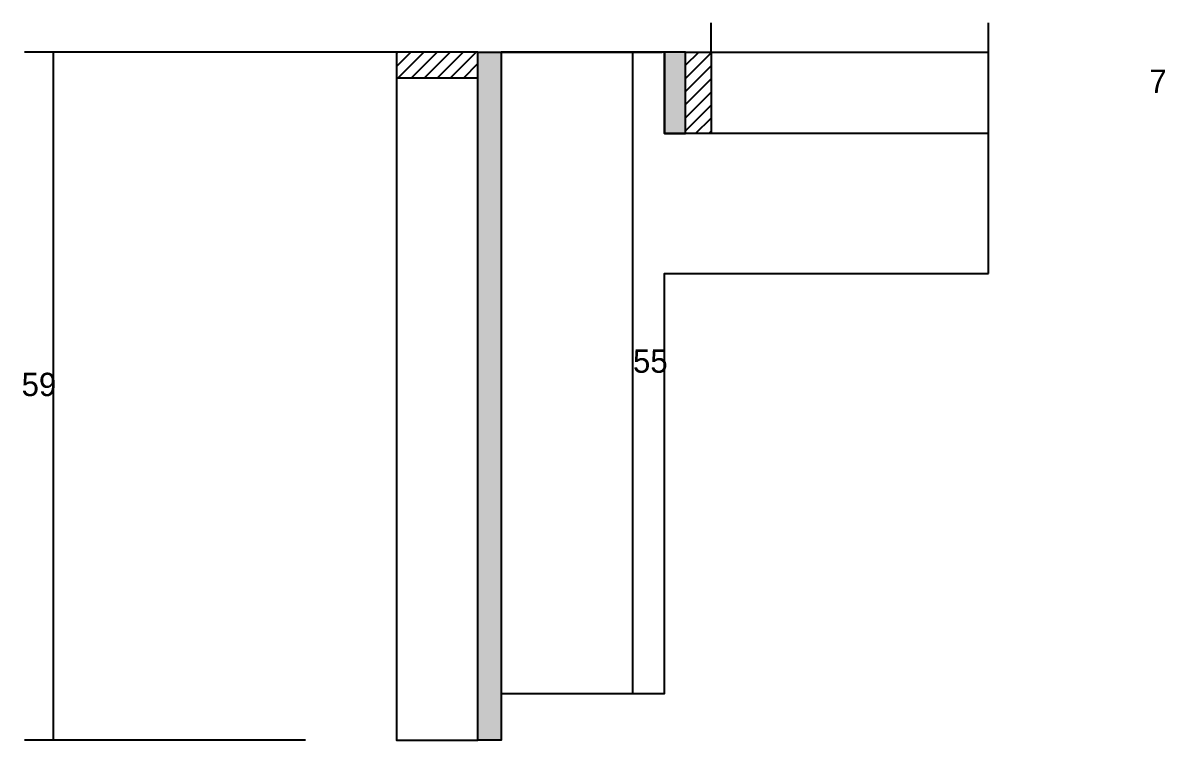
# Model space of a CAD drawing. Header units: metres. Extents: x 4803 to 6046, y 3320 to 4680.
# Drawn here: x 5513.1 to 5709.1, y 3319.9 to 3442.9 of the extents above; entities that cross this region are included whole.
import ezdxf

# ---------------------------------------------------------------- set-up
doc = ezdxf.new("R2010")
doc.units = ezdxf.units.M
for name, color, linetype in [('CONCRETO', 251, 'Continuous'), ('COTA', 241, 'Continuous'), ('Cota Seção (2x)', 4, 'Continuous'), ('Hachura', 253, 'Continuous'), ('Madeira', 126, 'Continuous'), ('Painéis', 200, 'Continuous')]:
    doc.layers.add(name, color=color, linetype=linetype)

msp = doc.modelspace()

# ---------------------------------------------------------------- hatches: boundary and pattern name
at = {"layer": 'Hachura'}
h = msp.add_hatch(dxfattribs=at)
h.set_pattern_fill('ANSI31', scale=0.5)
h.paths.add_polyline_path([(5591.2, 3433.5), (5591.2, 3437.9), (5591.2, 3437.9), (5577.2, 3437.9), (5577.2, 3437.9), (5577.2, 3433.5), (5577.2, 3433.5), (5591.2, 3433.5)])
h = msp.add_hatch(color=8, dxfattribs=at)
h.dxf.hatch_style = 1
h.paths.add_polyline_path([(5591.2, 3437.9), (5595.2, 3437.9), (5595.2, 3437.9), (5595.2, 3319.9), (5595.2, 3319.9), (5591.2, 3319.9), (5591.2, 3319.9), (5591.2, 3437.9)])
h = msp.add_hatch(color=8, dxfattribs=at)
h.dxf.hatch_style = 1
h.paths.add_polyline_path([(5626.8, 3437.9), (5623.2, 3437.9), (5623.2, 3437.9), (5623.2, 3423.9), (5623.2, 3423.9), (5626.8, 3423.9), (5626.8, 3423.9), (5626.8, 3437.9)])
h = msp.add_hatch(dxfattribs=at)
h.set_pattern_fill('ANSI31', scale=0.5)
h.paths.add_polyline_path([(5631.2, 3423.9), (5626.8, 3423.9), (5626.8, 3423.9), (5626.8, 3437.9), (5626.8, 3437.9), (5631.2, 3437.9), (5631.2, 3437.9), (5631.2, 3423.9)])

# ---------------------------------------------------------------- linework, layer by layer
at = {"layer": 'CONCRETO'}
msp.add_lwpolyline([(5678.8, 3399.9), (5678.8, 3423.9), (5623.2, 3423.9), (5623.2, 3437.9), (5595.2, 3437.9), (5595.2, 3327.9), (5623.2, 3327.9), (5623.2, 3399.9)], close=True, dxfattribs=at)
at = {"layer": 'COTA'}
for p, q in [((5631.2, 3437.9), (5631.2, 3442.9)), ((5678.8, 3423.9), (5678.8, 3442.9)), ((5577.2, 3437.9), (5513.4, 3437.9)), ((5518.4, 3319.9), (5518.4, 3437.9)), ((5631.2, 3437.9), (5678.8, 3437.9)), ((5561.6, 3319.9), (5513.4, 3319.9))]:
    msp.add_line(p, q, dxfattribs=at)
at = {"layer": 'Cota Seção (2x)'}
for p, q in [((5595.2, 3437.9), (5622.8, 3437.9)), ((5617.8, 3327.9), (5617.8, 3437.9)), ((5595.2, 3327.9), (5622.8, 3327.9))]:
    msp.add_line(p, q, dxfattribs=at)
at = {"layer": 'Madeira'}
for points in [[(5591.2, 3433.5), (5591.2, 3437.9), (5577.2, 3437.9), (5577.2, 3433.5)], [(5591.2, 3437.9), (5577.2, 3437.9), (5577.2, 3319.9), (5591.2, 3319.9)], [(5631.2, 3423.9), (5626.8, 3423.9), (5626.8, 3437.9), (5631.2, 3437.9)]]:
    msp.add_lwpolyline(points, close=True, dxfattribs=at)
at = {"layer": 'Painéis'}
for points in [[(5591.2, 3437.9), (5595.2, 3437.9), (5595.2, 3319.9), (5591.2, 3319.9)], [(5626.8, 3437.9), (5623.2, 3437.9), (5623.2, 3423.9), (5626.8, 3423.9)]]:
    msp.add_lwpolyline(points, close=True, dxfattribs=at)

# ---------------------------------------------------------------- texts
at = {"layer": 'COTA'}
for s, p in [('7', (5706.4, 3430.9)), ('59', (5512.9, 3378.9))]:
    msp.add_text(s, height=4, dxfattribs=at).set_placement(p)
at = {"layer": 'Cota Seção (2x)'}
msp.add_text('55', height=4, dxfattribs=at).set_placement((5617.8, 3382.9))

doc.saveas('drawing.dxf')
